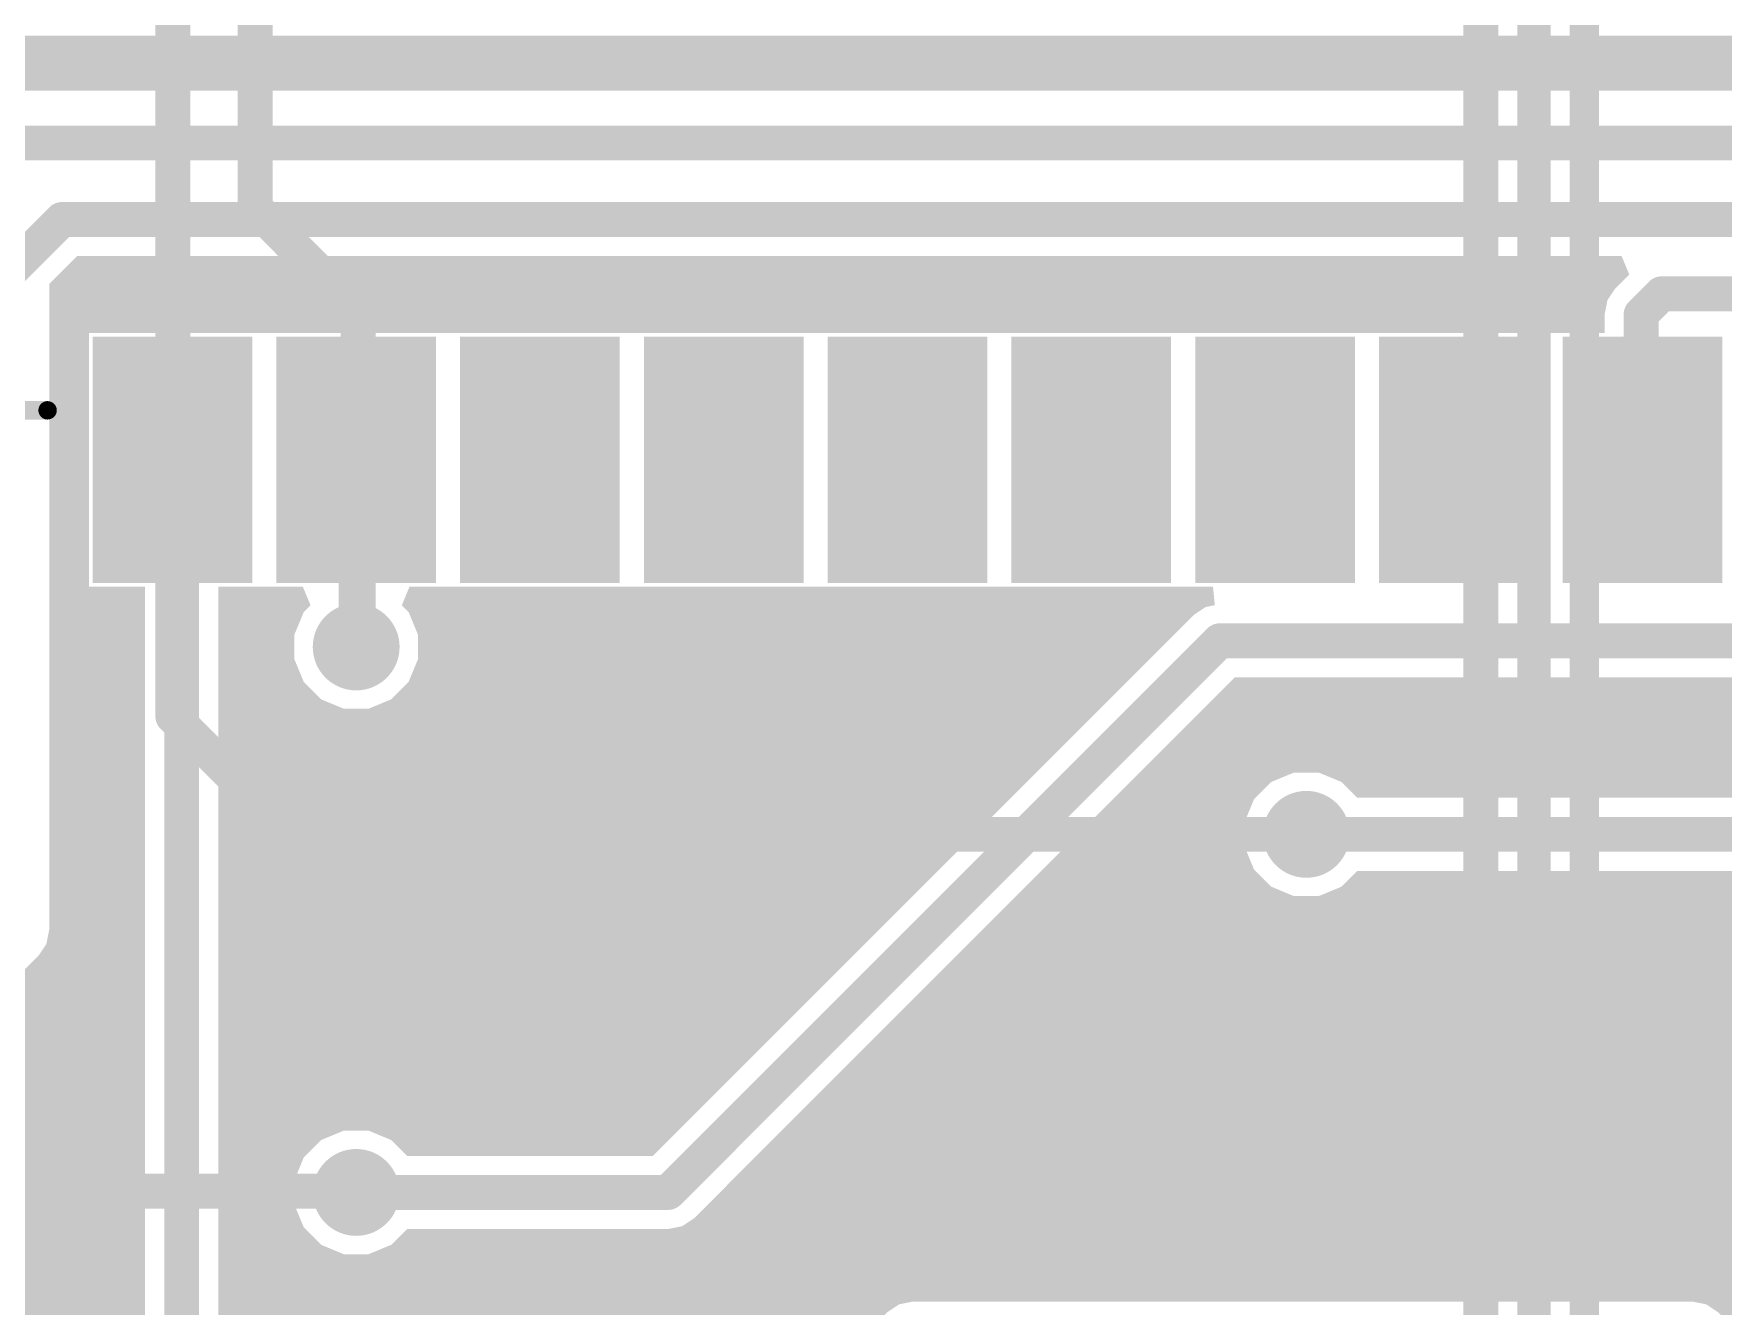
# Model space of a CAD drawing. Header units: inches. Extents: x -3 to 103, y 0 to 40.
# Drawn here: x 43 to 54.67, y 19.47 to 28.26 of the extents above; entities that cross this region are included whole.
import ezdxf

# ---------------------------------------------------------------- set-up
doc = ezdxf.new("R2010")
doc.units = ezdxf.units.IN
for name, color, linetype in [('Bottom Layer', 5, 'Continuous'), ('Bottom Solder', 6, 'Continuous'), ('Top Layer', 1, 'Continuous'), ('Top Overlay', 2, 'Continuous'), ('Top Paste', 8, 'Continuous'), ('Top Solder', 216, 'Continuous'), ('Via Holes', 16, 'Continuous')]:
    doc.layers.add(name, color=color, linetype=linetype)

# ---------------------------------------------------------------- blocks, each defined once
blk = doc.blocks.new('38_SMD_M______19')
at = {"layer": 'Top Layer'}
for points in [[(-4.88999911, -9.62999979), (-4.88999911, -8.13000025), (-3.989998369999999, -8.13000025), (-3.989998369999999, -9.62999979)], [(-3.61999911, -9.62999979), (-3.61999911, -8.13000025), (-2.71999837, -8.13000025), (-2.71999837, -9.62999979)], [(-2.34999911, -9.62999979), (-2.34999911, -8.13000025), (-1.44999837, -8.13000025), (-1.44999837, -9.62999979)], [(-1.07999911, -9.62999979), (-1.07999911, -8.13000025), (-0.1799983699999999, -8.13000025), (-0.1799983700000001, -9.62999979)], [(0.1900008899999999, -9.62999979), (0.1900008900000001, -8.13000025), (1.09000163, -8.13000025), (1.09000163, -9.62999979)], [(1.46000089, -9.62999979), (1.46000089, -8.13000025), (2.36000163, -8.13000025), (2.36000163, -9.62999979)], [(2.73000089, -9.62999979), (2.73000089, -8.13000025), (3.63000163, -8.13000025), (3.63000163, -9.62999979)], [(4.00000089, -9.62999979), (4.00000089, -8.13000025), (4.900001629999999, -8.13000025), (4.900001629999999, -9.62999979)], [(5.270000889999999, -9.62999979), (5.270000889999999, -8.13000025), (6.17000163, -8.13000025), (6.17000163, -9.62999979)]]:
    blk.add_hatch(color=1, dxfattribs=at).paths.add_polyline_path(points)
at = {"layer": 'Top Paste'}
for points in [[(-4.88999911, -9.62999979), (-4.88999911, -8.13000025), (-3.989998369999999, -8.13000025), (-3.989998369999999, -9.62999979)], [(-3.61999911, -9.62999979), (-3.61999911, -8.13000025), (-2.71999837, -8.13000025), (-2.71999837, -9.62999979)], [(-2.34999911, -9.62999979), (-2.34999911, -8.13000025), (-1.44999837, -8.13000025), (-1.44999837, -9.62999979)], [(-1.07999911, -9.62999979), (-1.07999911, -8.13000025), (-0.1799983699999999, -8.13000025), (-0.1799983700000001, -9.62999979)], [(0.1900008899999999, -9.62999979), (0.1900008900000001, -8.13000025), (1.09000163, -8.13000025), (1.09000163, -9.62999979)], [(1.46000089, -9.62999979), (1.46000089, -8.13000025), (2.36000163, -8.13000025), (2.36000163, -9.62999979)], [(2.73000089, -9.62999979), (2.73000089, -8.13000025), (3.63000163, -8.13000025), (3.63000163, -9.62999979)], [(4.00000089, -9.62999979), (4.00000089, -8.13000025), (4.900001629999999, -8.13000025), (4.900001629999999, -9.62999979)], [(5.270000889999999, -9.62999979), (5.270000889999999, -8.13000025), (6.17000163, -8.13000025), (6.17000163, -9.62999979)]]:
    blk.add_hatch(color=8, dxfattribs=at).paths.add_polyline_path(points)
at = {"layer": 'Top Solder'}
for points in [[(-4.991599109999999, -9.731599789999999), (-4.991599109999999, -8.02840025), (-3.88839837, -8.02840025), (-3.88839837, -9.731599789999999)], [(-3.72159911, -9.731599789999999), (-3.72159911, -8.02840025), (-2.61839837, -8.02840025), (-2.61839837, -9.731599789999999)], [(-2.45159911, -9.731599789999999), (-2.45159911, -8.02840025), (-1.34839837, -8.02840025), (-1.34839837, -9.731599789999999)], [(-1.18159911, -9.731599789999999), (-1.18159911, -8.02840025), (-0.0783983699999999, -8.02840025), (-0.0783983700000001, -9.731599789999999)], [(0.0884008899999999, -9.731599789999999), (0.0884008900000001, -8.02840025), (1.19160163, -8.02840025), (1.19160163, -9.731599789999999)], [(1.35840089, -9.731599789999999), (1.35840089, -8.02840025), (2.46160163, -8.02840025), (2.46160163, -9.731599789999999)], [(2.62840089, -9.731599789999999), (2.62840089, -8.02840025), (3.73160163, -8.02840025), (3.73160163, -9.731599789999999)], [(3.89840089, -9.731599789999999), (3.89840089, -8.02840025), (5.00160163, -8.02840025), (5.00160163, -9.731599789999999)], [(5.16840089, -9.731599789999999), (5.16840089, -8.02840025), (6.27160163, -8.02840025), (6.27160163, -9.731599789999999)]]:
    blk.add_hatch(color=216, dxfattribs=at).paths.add_polyline_path(points)
at = {"layer": 'Top Overlay', "const_width": 0.127}
blk.add_lwpolyline([(9.0718005, -9.222201519999999), (6.582600499999999, -9.222201519999999)], dxfattribs=at)
at = {"layer": 'Top Overlay', "const_width": 0.0635}
blk.add_lwpolyline([(6.5508505, -9.222201519999999, 1), (6.6143505, -9.222201519999999, 1)], format="xyb", close=True, dxfattribs=at)

msp = doc.modelspace()

# ---------------------------------------------------------------- hatches: boundary and pattern name
at = {"layer": 'Bottom Layer'}
msp.add_hatch(color=5, dxfattribs=at).paths.add_polyline_path([(53.47896848, 33.3134081), (53.47896848, 18.8233685), (53.42832596, 18.80239064), (53.37505199999999, 18.74911668), (53.24805199999999, 18.80172262), (53.24805199999999, 33.33916624), (53.24170708, 33.37106356), (53.35875282, 33.43362376)])
h = msp.add_hatch(color=5, dxfattribs=at)
edge = h.paths.add_edge_path()
edge.add_arc((45.22399896, 24.02729002), 0.2999994, 0, 360)
h = msp.add_hatch(color=5, dxfattribs=at)
edge = h.paths.add_edge_path()
edge.add_arc((51.7906, 22.733), 0.2999994, 0, 360)
h = msp.add_hatch(color=5, dxfattribs=at)
edge = h.paths.add_edge_path()
edge.add_arc((45.22399896, 20.25960134), 0.2999994, 0, 360)
at = {"layer": 'Bottom Solder'}
h = msp.add_hatch(color=6, dxfattribs=at)
edge = h.paths.add_edge_path()
edge.add_arc((45.22399896, 24.02729002), 0.2999994, 0, 360)
h = msp.add_hatch(color=6, dxfattribs=at)
edge = h.paths.add_edge_path()
edge.add_arc((51.7906, 22.733), 0.2999994, 0, 360)
h = msp.add_hatch(color=6, dxfattribs=at)
edge = h.paths.add_edge_path()
edge.add_arc((45.22399896, 20.25960134), 0.2999994, 0, 360)
at = {"layer": 'Top Layer'}
h = msp.add_hatch(color=1, dxfattribs=at)
h.paths.add_polyline_path([(54.02187823999999, 26.60001538), (53.92585608, 26.50399321999999), (53.87111908, 26.42207822), (53.85189889999999, 26.325449), (53.85189889999999, 26.19659988), (53.54800059999999, 26.19659988), (53.53699985999999, 26.19660242), (53.42099806, 26.19660242), (53.40999732, 26.19659988), (52.2780006, 26.19659988), (52.26699986, 26.19660242), (52.15099805999999, 26.19660242), (52.13999731999999, 26.19659988), (51.00800059999999, 26.19659988), (50.99699986, 26.19660242), (50.88099806, 26.19660242), (50.86999732, 26.19659988), (49.7380006, 26.19659988), (49.72699986, 26.19660242), (49.61099806, 26.19660242), (49.59999732, 26.19659988), (48.4680006, 26.19659988), (48.45699986, 26.19660242), (48.34099806, 26.19660242), (48.32999732, 26.19659988), (47.1980006, 26.19659988), (47.18699985999999, 26.19660242), (47.07099805999999, 26.19660242), (47.05999731999999, 26.19659988), (45.9280006, 26.19659988), (45.91699986, 26.19660242), (45.80099806, 26.19660242), (45.78999732, 26.19659988), (44.65800059999999, 26.19659988), (44.64699986, 26.19660242), (44.53099806, 26.19660242), (44.51999732, 26.19659988), (43.37699986, 26.19659988), (43.37699986, 24.44260288), (43.76569859999999, 24.44260288), (43.76569859999999, 9.31756328), (43.65620936, 9.20807404), (43.59120059999999, 9.05113506), (43.59120059999999, 8.88126494), (43.65620936, 8.72432596), (43.76569859999999, 8.61483672), (43.76569859999999, 7.15150716), (43.68168556, 7.06749158), (39.2381994, 7.06749158), (38.7081014, 7.597587039999999), (38.7081014, 11.69356056), (38.71950854, 11.70408632), (38.82641714, 11.7548533), (39.4197078, 11.1615601), (39.5016228, 11.10682564), (39.59825202, 11.08760546), (40.04700144, 11.08760546), (40.04700144, 10.80360298), (40.0469989, 10.79260224), (40.0469989, 10.67660044), (40.04700144, 10.6655997), (40.04700144, 10.36162012), (39.8052163, 10.36162012), (39.69572706, 10.47110936), (39.53878808, 10.53611812), (39.36891796, 10.53611812), (39.21197898, 10.47110936), (39.09186238, 10.35099276), (39.02685362, 10.19405378), (39.02685362, 10.02418366), (39.09186238, 9.867244679999999), (39.21197898, 9.74712808), (39.36891796, 9.68211932), (39.53878808, 9.68211932), (39.69572706, 9.74712808), (39.8052163, 9.85661732), (40.04700144, 9.85661732), (40.04700144, 9.53360298), (40.0469989, 9.52260224), (40.0469989, 9.40660044), (40.04700144, 9.3955997), (40.04700144, 9.08210274), (39.79756328, 9.08210274), (39.68807404, 9.19159198), (39.53113506, 9.25660074), (39.36126494, 9.25660074), (39.20432596, 9.19159198), (39.08420936, 9.071475379999999), (39.0192006, 8.9145364), (39.0192006, 8.744666279999999), (39.08420936, 8.5877273), (39.20432596, 8.4676107), (39.36126494, 8.40260194), (39.53113506, 8.40260194), (39.68807404, 8.4676107), (39.79756328, 8.57709994), (40.04700144, 8.57709994), (40.04700144, 8.25260224), (41.80099844, 8.25260224), (41.80099844, 9.3955997), (41.80100098, 9.40660044), (41.80100098, 9.52260224), (41.80099844, 9.53360298), (41.80099844, 10.6655997), (41.80100098, 10.67660044), (41.80100098, 10.79260224), (41.80099844, 10.80360298), (41.80099844, 11.94659536), (41.80100351999999, 11.94659536), (41.80100351999999, 12.06260732), (41.80099844, 12.06260732), (41.80099844, 13.2055997), (41.80100098, 13.21660044), (41.80100098, 13.33260224), (41.80099844, 13.34360298), (41.80099844, 14.4755997), (41.80100098, 14.48660044), (41.80100098, 14.60260224), (41.80099844, 14.61360298), (41.80099844, 15.7455997), (41.80100098, 15.75660044), (41.80100098, 15.87260224), (41.80099844, 15.88360298), (41.80099844, 17.0155997), (41.80100098, 17.02660044), (41.80100098, 17.14260224), (41.80099844, 17.15360298), (41.80099844, 18.2855997), (41.80100098, 18.29660044), (41.80100098, 18.41260224), (41.80099844, 18.42360298), (41.80099844, 19.56659536), (41.80100351999999, 19.56659536), (41.80100351999999, 19.68260732), (41.80099844, 19.68260732), (41.80099844, 20.8255997), (41.80100098, 20.83660044), (41.80100098, 20.95260224), (41.80099844, 20.96360298), (41.80099844, 21.27709994), (42.30680134, 21.27709994), (42.40343056, 21.29632012), (42.48534555999999, 21.35105712), (43.02834421999999, 21.89405324), (43.08308122, 21.97597078), (43.1023014, 22.0726), (43.1023014, 26.53501424), (43.29430508, 26.72701538), (53.9692723, 26.72701538)])
h.paths.add_polyline_path([(40.9033853, 7.832717379999999), (39.73132261999999, 7.832717379999999), (39.6346934, 7.8134972), (39.5527784, 7.758760199999999), (39.4980414, 7.6768452), (39.47882121999999, 7.58021598), (39.4980414, 7.483586759999999), (39.5527784, 7.40167176), (39.6346934, 7.346934759999999), (39.73132261999999, 7.327714579999999), (40.82528538, 7.327714579999999), (40.82737325999999, 7.32632012), (40.92399994, 7.30710248), (41.02062916, 7.32632012), (41.1025467, 7.381054579999999), (41.15728116, 7.46297212), (41.1764988, 7.55960134), (41.15728116, 7.656228019999999), (41.1025467, 7.73814556), (41.08192952, 7.758760199999999), (41.00001452, 7.8134972)], flags=0)
msp.add_hatch(color=1, dxfattribs=at).paths.add_polyline_path([(51.15791902, 24.31560288), (51.09396944, 24.30288256), (51.0120519, 24.24814556), (47.27601162, 20.51210274), (45.57536224, 20.51210274), (45.46587299999999, 20.62159198), (45.30893402, 20.68660074), (45.1390639, 20.68660074), (44.98212492, 20.62159198), (44.86200831999999, 20.50147538), (44.79699956, 20.3445364), (44.79699956, 20.17466628), (44.86200831999999, 20.0177273), (44.98212492, 19.8976107), (45.1390639, 19.83260194), (45.30893402, 19.83260194), (45.46587299999999, 19.8976107), (45.57536224, 20.00709994), (47.38059866, 20.00709994), (47.47722788, 20.02632012), (47.55914288, 20.08105712), (51.29518823999999, 23.81709994), (57.54700199999999, 23.81709994), (57.54700199999999, 23.50360298), (57.54699945999999, 23.49260224), (57.54699945999999, 23.37660044), (57.54700199999999, 23.3655997), (57.54700199999999, 22.9855014), (52.14196327999999, 22.9855014), (52.03247404, 23.09499064), (51.87553506, 23.1599994), (51.70566494000001, 23.1599994), (51.54872596000001, 23.09499064), (51.42860936, 22.97487404), (51.3636006, 22.81793506), (51.3636006, 22.64806494), (51.42860936, 22.49112596), (51.54872596000001, 22.37100936), (51.70566494000001, 22.3060006), (51.87553506, 22.3060006), (52.03247404, 22.37100936), (52.14196327999999, 22.4804986), (57.54700199999999, 22.4804986), (57.54700199999999, 22.23360298), (57.54699945999999, 22.22260224), (57.54699945999999, 22.10660044), (57.54700199999999, 22.0955997), (57.54700199999999, 21.8425014), (57.35071333999999, 21.8425014), (57.2412241, 21.95199064), (57.08428512, 22.0169994), (56.91441499999999, 22.0169994), (56.75747601999999, 21.95199064), (56.63735942, 21.83187404), (56.57235066, 21.67493506), (56.57235066, 21.50506494), (56.63735942, 21.34812596), (56.75747601999999, 21.22800936), (56.91441499999999, 21.1630006), (57.08428512, 21.1630006), (57.2412241, 21.22800936), (57.35071333999999, 21.3374986), (57.54700199999999, 21.3374986), (57.54700199999999, 20.96360298), (57.54699945999999, 20.95260224), (57.54699945999999, 20.83660044), (57.54700199999999, 20.8255997), (57.54700199999999, 19.68260732), (57.54699692, 19.68260732), (57.54699692, 19.56659536), (57.54700199999999, 19.56659536), (57.54700199999999, 18.42360298), (57.54699945999999, 18.41260224), (57.54699945999999, 18.29660044), (57.54700199999999, 18.2855997), (57.54700199999999, 17.97210274), (56.09578824, 17.97210274), (54.63614421999999, 19.43174422), (54.55422922, 19.48648122), (54.4576, 19.5057014), (49.07279999999999, 19.5057014), (48.97617331999999, 19.48648376), (48.89425577999999, 19.43174676), (48.03065578, 18.56814422), (47.97591878, 18.48622922), (47.9566986, 18.3896), (47.9566986, 7.74276328), (47.84720935999999, 7.633274039999999), (47.7822006, 7.476335059999999), (47.7822006, 7.306464940000001), (47.84720935999999, 7.149525959999999), (47.96732596, 7.02940936), (48.12426494, 6.9644006), (48.29413506, 6.9644006), (48.45107404, 7.02940936), (48.57119064, 7.149525959999999), (48.6361994, 7.306464940000001), (48.6361994, 7.476335059999999), (48.57119064, 7.633274039999999), (48.4617014, 7.74276328), (48.4617014, 18.28501296), (49.17738958, 19.0006986), (54.35301295999999, 19.0006986), (55.81265189999999, 17.54105712), (55.89456943999999, 17.48632012), (55.99119865999999, 17.46709994), (57.54700199999999, 17.46709994), (57.54700199999999, 17.15360298), (57.54699945999999, 17.14260224), (57.54699945999999, 17.02660044), (57.54700199999999, 17.0155997), (57.54700199999999, 16.68085818), (57.40600913999999, 16.68085818), (57.29651989999999, 16.79034742), (57.13958091999999, 16.85535618), (56.96971079999999, 16.85535618), (56.81277181999999, 16.79034742), (56.69265522, 16.67023082), (56.62764646, 16.51329184), (56.62764646, 16.34342172), (56.69265522, 16.18648274), (56.81277181999999, 16.06636614), (56.96971079999999, 16.00135738), (57.13958091999999, 16.00135738), (57.29651989999999, 16.06636614), (57.40600913999999, 16.17585538), (57.54700199999999, 16.17585538), (57.54700199999999, 15.88360298), (57.54699945999999, 15.87260224), (57.54699945999999, 15.75660044), (57.54700199999999, 15.7455997), (57.54700199999999, 14.61360298), (57.54699945999999, 14.60260224), (57.54699945999999, 14.48660044), (57.54700199999999, 14.4755997), (57.54700199999999, 14.12687802), (56.49314837999999, 14.12687802), (56.12961342, 14.49041044), (56.09561043999999, 14.54129934), (55.70792516, 14.92898462), (55.70792516, 15.48568912), (55.71672118, 15.48933148), (55.83683778, 15.60944808), (55.90184653999999, 15.76638706), (55.90184653999999, 15.93625718), (55.83683778, 16.09319616), (55.71672118, 16.21331276), (55.5597822, 16.27832152), (55.38991207999999, 16.27832152), (55.2329731, 16.21331276), (55.1128565, 16.09319616), (55.04784774, 15.93625718), (55.04784774, 15.76638706), (55.1128565, 15.60944808), (55.2329731, 15.48933148), (55.24176912, 15.48568912), (55.24176912, 14.83244176), (55.25951102, 14.74324712), (55.31003669999999, 14.66763132), (55.73198403999999, 14.24568398), (55.76598955999999, 14.19479254), (56.23179, 13.72898956), (56.30740579999999, 13.67846388), (56.39660298, 13.66072198), (57.54700199999999, 13.66072198), (57.54700199999999, 13.34360298), (57.54699945999999, 13.33260224), (57.54699945999999, 13.21660044), (57.54700199999999, 13.2055997), (57.54700199999999, 12.93288752), (55.55560644, 12.93288752), (54.7101014, 13.77839002), (54.7101014, 17.09843672), (54.81959063999999, 17.20792596), (54.88459939999999, 17.36486494), (54.88459939999999, 17.53473506), (54.81959063999999, 17.69167404), (54.69947404, 17.81179064), (54.54253506, 17.8767994), (54.37266494, 17.8767994), (54.21572596, 17.81179064), (54.09560936, 17.69167404), (54.0306006, 17.53473506), (54.0306006, 17.36486494), (54.09560936, 17.20792596), (54.2050986, 17.09843672), (54.2050986, 13.67380298), (54.22431877999999, 13.57717376), (54.27905578, 13.49525876), (55.27247263999999, 12.50183936), (55.35439018, 12.44710236), (55.45101686, 12.42788472), (57.54700199999999, 12.42788472), (57.54700199999999, 12.07360298), (57.54699945999999, 12.06260224), (57.54699945999999, 11.94660044), (57.54700199999999, 11.9355997), (57.54700199999999, 11.60267936), (54.64849116, 11.60267936), (53.90327801999999, 12.3478925), (53.90327801999999, 18.074767), (53.91207403999999, 18.07840936), (54.03219064, 18.19852596), (54.0971994, 18.35546494), (54.0971994, 18.52533506), (54.03219064, 18.68227404), (53.91207403999999, 18.80239064), (53.75513505999999, 18.8673994), (53.58526493999999, 18.8673994), (53.42832596, 18.80239064), (53.30820935999999, 18.68227404), (53.24320059999999, 18.52533506), (53.24320059999999, 18.35546494), (53.30820935999999, 18.19852596), (53.42832596, 18.07840936), (53.43712197999999, 18.074767), (53.43712197999999, 12.25134964), (53.45486388, 12.162155), (53.50538956, 12.0865392), (54.38713785999999, 11.2047909), (54.46275365999999, 11.15426522), (54.5519483, 11.13652332), (57.54700199999999, 11.13652332), (57.54700199999999, 10.80360298), (57.54699945999999, 10.79260224), (57.54699945999999, 10.67660044), (57.54700199999999, 10.6655997), (57.54700199999999, 10.35210274), (53.12720133999999, 10.35210274), (53.03057466, 10.3328851), (52.94865711999999, 10.2781481), (49.34446569999999, 6.673954139999999), (44.16826066, 6.673954139999999), (44.1196603, 6.791286899999999), (44.19674676, 6.86837336), (44.25148122, 6.95028836), (44.2707014, 7.04691758), (44.2707014, 8.61483672), (44.38019064, 8.72432596), (44.4451994, 8.88126494), (44.4451994, 9.05113506), (44.38019064, 9.20807404), (44.2707014, 9.31756328), (44.2707014, 24.44260288), (44.51999732, 24.44260288), (44.53099806, 24.44260034), (44.64699986, 24.44260034), (44.65800059999999, 24.44260288), (44.8558412, 24.44260288), (44.90844714, 24.31560288), (44.86200831999999, 24.26916406), (44.79699956, 24.11222508), (44.79699956, 23.94235496), (44.86200831999999, 23.78541598), (44.98212492, 23.66529938), (45.1390639, 23.60029062), (45.30893402, 23.60029062), (45.46587299999999, 23.66529938), (45.5859896, 23.78541598), (45.65099836, 23.94235496), (45.65099836, 24.11222508), (45.5859896, 24.26916406), (45.53955078, 24.31560288), (45.59215672, 24.44260288), (45.78999732, 24.44260288), (45.80099806, 24.44260034), (45.91699986, 24.44260034), (45.9280006, 24.44260288), (47.05999731999999, 24.44260288), (47.07099805999999, 24.44260034), (47.18699985999999, 24.44260034), (47.1980006, 24.44260288), (48.32999732, 24.44260288), (48.34099806, 24.44260034), (48.45699986, 24.44260034), (48.4680006, 24.44260288), (49.59999732, 24.44260288), (49.61099806, 24.44260034), (49.72699986, 24.44260034), (49.7380006, 24.44260288), (50.86999732, 24.44260288), (50.88099806, 24.44260034), (50.99699986, 24.44260034), (51.00800059999999, 24.44260288), (51.14541205999999, 24.44260288)])
h = msp.add_hatch(color=1, dxfattribs=at)
edge = h.paths.add_edge_path()
edge.add_arc((45.22399896, 24.02729002), 0.2999994, 0, 360)
h = msp.add_hatch(color=1, dxfattribs=at)
edge = h.paths.add_edge_path()
edge.add_arc((51.7906, 22.733), 0.2999994, 0, 360)
h = msp.add_hatch(color=1, dxfattribs=at)
edge = h.paths.add_edge_path()
edge.add_arc((45.22399896, 20.25960134), 0.2999994, 0, 360)
at = {"layer": 'Via Holes'}
h = msp.add_hatch(color=7, dxfattribs=at)
edge = h.paths.add_edge_path()
edge.add_arc((45.22399896, 24.02729002), 0.1499997, 0, 360)
h = msp.add_hatch(color=7, dxfattribs=at)
edge = h.paths.add_edge_path()
edge.add_arc((51.7906, 22.733), 0.1499997, 0, 360)
h = msp.add_hatch(color=7, dxfattribs=at)
edge = h.paths.add_edge_path()
edge.add_arc((45.22399896, 20.25960134), 0.1499997, 0, 360)

# ---------------------------------------------------------------- linework, layer by layer
at = {"layer": 'Bottom Layer'}
for points, const_width in [([(44.5262, 27.05816788), (44.5262, 33.69129914)], 0.2413), ([(53.71204649999999, 18.4822465), (53.71204649999999, 33.40995349999999)], 0.2032), ([(52.99555059999999, 18.16095174), (52.99555059999999, 33.33916624)], 0.2413), ([(43.95710284, 23.54734432), (43.95710284, 28.40749716)], 0.2413), ([(44.5262, 27.05816788), (45.23739999999999, 26.34696788)], 0.2413), ([(45.23739999999999, 24.04069106), (45.23739999999999, 26.34696788)], 0.2413), ([(45.22399896, 24.02729002), (45.23739999999999, 24.04069106)], 0.2413), ([(43.95710284, 23.54734432), (44.77144716, 22.733)], 0.2413), ([(44.77144716, 22.733), (51.7906, 22.733)], 0.2413), ([(39.48119866, 20.2692), (45.21440029999999, 20.2692)], 0.2413), ([(45.21440029999999, 20.2692), (45.22399896, 20.25960134)], 0.2413)]:
    msp.add_lwpolyline(points, dxfattribs=dict(at, const_width=const_width))
at = {"layer": 'Bottom Layer', "const_width": 0.12065}
for points in [[(44.465875, 27.05816788, 1), (44.58652499999999, 27.05816788, 1)], [(44.465875, 27.05816788, 1), (44.58652499999999, 27.05816788, 1)], [(45.17707499999999, 26.34696788, 1), (45.29772499999999, 26.34696788, 1)], [(45.17707499999999, 26.34696788, 1), (45.29772499999999, 26.34696788, 1)], [(45.16367396, 24.02729002, 1), (45.28432396, 24.02729002, 1)], [(45.17707499999999, 24.04069106, 1), (45.29772499999999, 24.04069106, 1)], [(45.17707499999999, 24.04069106, 1), (45.29772499999999, 24.04069106, 1)], [(43.89677784, 23.54734432, 1), (44.01742784, 23.54734432, 1)], [(43.89677784, 23.54734432, 1), (44.01742784, 23.54734432, 1)], [(44.71112216, 22.733, 1), (44.83177216, 22.733, 1)], [(44.71112216, 22.733, 1), (44.83177216, 22.733, 1)], [(51.73027499999999, 22.733, 1), (51.850925, 22.733, 1)], [(45.1540753, 20.2692, 1), (45.27472529999999, 20.2692, 1)], [(45.1540753, 20.2692, 1), (45.27472529999999, 20.2692, 1)], [(45.16367396, 20.25960134, 1), (45.28432396, 20.25960134, 1)]]:
    msp.add_lwpolyline(points, format="xyb", close=True, dxfattribs=at)
at = {"layer": 'Top Layer'}
for points, const_width in [([(41.4451038, 28.0593038), (54.86750266, 28.0593038)], 0.3809999999999999), ([(41.8338, 27.5082), (56.70527648, 27.5082)], 0.2413), ([(42.8498, 26.63960128), (43.1897155, 26.97951678)], 0.2413), ([(43.1897155, 26.97951678), (57.50231831999999, 26.97951678)], 0.2413), ([(54.10440029999999, 26.325449), (54.24575129999999, 26.4668)], 0.2413), ([(54.24575129999999, 26.4668), (60.259849, 26.4668)], 0.2413), ([(54.10440029999999, 25.32920004), (54.10440029999999, 26.325449)], 0.2413), ([(43.95399896, 25.31960138), (44.0182, 25.25540034)], 0.2413), ([(44.0182, 8.966199999999999), (44.0182, 25.25540034)], 0.2413), ([(45.22399896, 24.02729002), (45.22399896, 25.31960138)], 0.2413), ([(54.10440029999999, 25.32920004), (54.11399896, 25.31960138)], 0.2413), ([(47.38059866, 20.25960134), (51.19059865999999, 24.06960134)], 0.2413), ([(51.19059865999999, 24.06960134), (58.4240005, 24.06960134)], 0.2413), ([(51.7906, 22.733), (58.35739916, 22.733)], 0.2413), ([(45.22399896, 20.25960134), (47.38059866, 20.25960134)], 0.2413)]:
    msp.add_lwpolyline(points, dxfattribs=dict(at, const_width=const_width))
at = {"layer": 'Top Layer', "const_width": 0.12065}
for points in [[(43.12939049999999, 26.97951678, 1), (43.2500405, 26.97951678, 1)], [(43.12939049999999, 26.97951678, 1), (43.2500405, 26.97951678, 1)], [(54.18542629999999, 26.4668, 1), (54.30607629999999, 26.4668, 1)], [(54.18542629999999, 26.4668, 1), (54.30607629999999, 26.4668, 1)], [(54.0440753, 26.325449, 1), (54.1647253, 26.325449, 1)], [(54.0440753, 26.325449, 1), (54.1647253, 26.325449, 1)], [(43.89367396, 25.31960138, 1), (44.01432396, 25.31960138, 1)], [(43.957875, 25.25540034, 1), (44.07852499999999, 25.25540034, 1)], [(43.957875, 25.25540034, 1), (44.07852499999999, 25.25540034, 1)], [(45.16367396, 25.31960138, 1), (45.28432396, 25.31960138, 1)], [(54.0440753, 25.32920004, 1), (54.1647253, 25.32920004, 1)], [(54.0440753, 25.32920004, 1), (54.1647253, 25.32920004, 1)], [(54.05367396, 25.31960138, 1), (54.17432396, 25.31960138, 1)], [(51.13027366, 24.06960134, 1), (51.25092366, 24.06960134, 1)], [(51.13027366, 24.06960134, 1), (51.25092366, 24.06960134, 1)], [(45.16367396, 24.02729002, 1), (45.28432396, 24.02729002, 1)], [(51.73027499999999, 22.733, 1), (51.850925, 22.733, 1)], [(45.16367396, 20.25960134, 1), (45.28432396, 20.25960134, 1)], [(47.32027366, 20.25960134, 1), (47.44092366, 20.25960134, 1)], [(47.32027366, 20.25960134, 1), (47.44092366, 20.25960134, 1)]]:
    msp.add_lwpolyline(points, format="xyb", close=True, dxfattribs=at)

# ---------------------------------------------------------------- block references
at = {"rotation": 180}
msp.add_blockref('38_SMD_M______19', (49.67400022, 16.43960136), dxfattribs=at)

doc.saveas('drawing.dxf')
